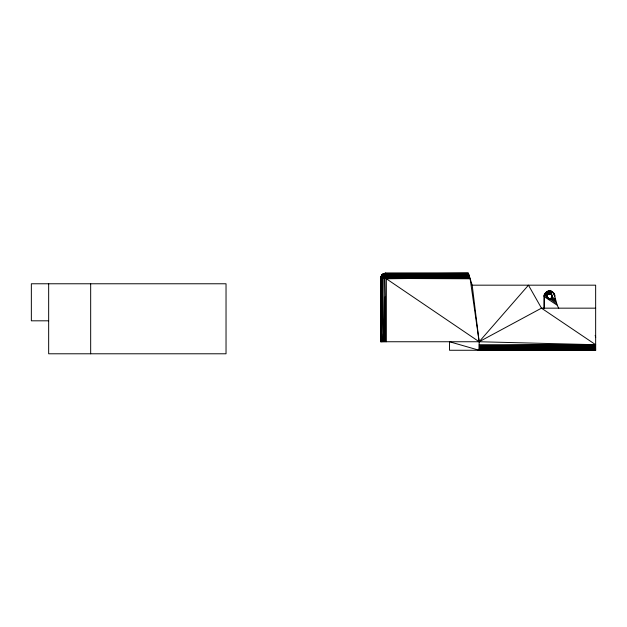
<?xml version="1.0" encoding="UTF-8"?>
<svg xmlns="http://www.w3.org/2000/svg" width="627" height="627" viewBox="0 0 627 627"><rect width="100%" height="100%" fill="white"/><g stroke="black" fill="none" stroke-linecap="round" stroke-linejoin="round"><path stroke-width="0.94" d="M383.646 274.023L382.258 274.681L381.6 275.755L381.616 278.302L383.434 278.482L386.005 275.324L384.531 275.747L382.415 278.38L381.796 278.317L382.258 274.681L385.793 273.215L468.393 273.215L472.186 285.175L479.153 341.746L479.153 350.266L595.65 350.179L479.153 350.179L595.65 349.937L479.153 349.937L595.65 348.965L479.153 348.283L595.65 346.613L479.153 346.613L595.65 345.681L479.153 345.681L595.65 344.709L541.477 308.163L528.451 285.175L479.153 341.746L380.793 341.746L380.793 278.216C380.793 275.614 383.097 273.035 385.809 273.364L386.224 277.502L385.237 278.662L385.009 276.546L383.646 274.023L385.793 273.215L383.458 273.952L381.6 275.755L380.793 278.216L381.537 341.746M380.824 307.904L380.902 278.231C380.456 275.135 383.277 273.795 385.903 274.312L468.596 273.858L385.856 273.803L383.661 274.399L381.185 278.255L381.13 341.746L381.122 339.881M380.902 306.948L380.793 341.746M382.776 341.746L382.736 276.068L383.348 273.866M544.048 308.194L544.048 296.555C543.962 293.248 547.269 290.426 550.522 291.085L550.514 293.867C552.975 294.729 552.52 298.703 549.84 298.875C547.152 298.985 546.509 295.395 544.565 294.204C555.036 282.746 554.887 303.194 558.782 308.178M381.153 310.49L381.114 319.276L380.965 276.922L382.392 277.205L383.434 278.482M544.275 308.225L544.385 294.651L546.031 292.3M380.879 341.746L381.044 330.241M548.946 293.812C553.476 291.978 551.494 302.026 552.073 295.489C551.125 292.135 546.736 295.975 547.253 291.516L545.678 292.629C545.372 296.336 550.804 302.684 552.175 295.944C547.481 288.012 554.668 291.5 554.903 296.297L553.923 293.271L550.522 291.085M468.393 273.215L385.605 273.356L382.744 274.446L383.097 276.154L381.796 278.317L380.793 278.216L381.459 275.715L383.293 273.889L384.962 273.309L468.447 273.38L384.335 273.623L383.661 274.399L383.497 276.248L384.006 278.537L384.453 341.746M381.185 278.255L381.451 276.593L382.736 276.068L469.302 276.068L386.161 276.883L384.923 278.631L385.291 296.54L383.567 341.746L382.196 278.357L381.459 275.715L380.902 278.231L382.399 275.982L385.911 274.407L385.864 273.881L384.249 273.584L382.258 274.681M549.37 293.71L548.163 291.187L547.708 291.336L549.111 291.022L549.37 293.71L547.732 294.502L547.034 296.642L548.272 298.523L550.514 298.726C547.183 298.695 550.224 299.267 551.478 298.084L550.937 298.523L555.671 301.665L551.768 297.723M382.031 276.311L382.345 274.712L383.293 273.881L383.661 274.399M551.831 291.508L551.211 294.314M547.136 296.947L547.442 297.723L547.034 295.944L545.051 293.365L544.048 296.555L556.941 305.059M381.765 277.095L384.531 275.747L383.136 275.378L381.765 276.241L380.981 278.239L380.965 276.922L381.467 277.455L384.406 277.518L386.161 276.883L469.568 276.922L386.256 277.816L384.923 278.631L384.343 276.421L384.837 273.842C387.486 272.267 382.823 274.595 381.388 276.139L381.31 278.27M384.265 274.963L385.08 273.646L468.447 273.38M544.134 295.583L544.385 294.651M547.058 296.297L547.253 291.516M554.48 299.98L555.005 298.115M547.136 295.638L548.272 294.071L548.163 291.187L546.83 291.751M382.125 275.48L469.059 275.3L386.067 275.998L384.006 278.537L384.923 278.631M382.744 274.446L383.818 274.454L384.249 273.584M549.111 291.022L550.514 293.867L548.696 293.867L547.732 294.502L547.034 296.642L547.442 294.862L548.272 294.071M550.937 298.523L551.979 297.214M382.736 276.068L381.616 278.302L381.373 319.911L382.196 278.357L383.497 276.248L385.903 274.312L468.847 274.634L385.989 275.198L382.901 278.427L470.156 278.772L479.153 341.746L595.65 344.709L479.153 344.709M381.6 275.755L382.345 274.712M551.109 298.374L552.073 297.096M380.965 277.369L382.399 275.982L383.097 276.154L384.304 278.568L386.13 276.578L382.392 277.205L382.415 278.38M383.677 275.151L385.856 273.803M550.984 298.436L551.478 298.084M548.092 294.22L549.84 293.71L551.768 294.862M383.458 273.952L384.508 273.388M381.796 278.317L386.224 277.502M382.399 275.982L381.388 276.139L382.047 275.026L382.846 274.885M383.818 274.454L385.864 273.881M384.445 273.411L384.962 273.309M548.633 291.085L550.968 291.187M382.015 275.449L383.136 275.378M479.153 348.965L595.65 348.283M472.186 285.175L595.65 285.175L595.65 350.266L449.52 350.266L449.52 341.746L479.153 350.266M595.65 308.163L541.477 308.163L479.153 341.746L386.35 278.772L386.161 276.883M48.663 320.812L31.35 320.812L31.35 283.772L226.033 283.772L226.033 353.785L48.663 353.785L48.663 283.772M479.153 347.491L595.65 347.491M479.153 349.521L595.65 349.521M479.153 350.179L595.65 350.266M385.08 273.646L400.622 273.685M384.406 277.518L469.858 277.824L386.35 278.772L386.35 341.746L385.291 296.54L385.378 341.746M548.696 298.726L549.84 298.875L556.235 303.39M384.343 276.421L385.237 276.585M384.947 274.195L385.911 274.407M549.84 293.71L550.937 294.071M549.37 298.875L547.732 298.084M544.236 295.113L547.23 297.214M547.543 297.794L548.272 298.523L547.136 297.096L547.442 294.862L546.415 292.002M552.175 296.642L555.256 299.902M382.807 275.277L383.497 276.248M554.566 294.494L554.738 295.152M381.647 333.729L382.094 341.746M90.672 283.772L90.672 353.785M595.65 337.302L595.289 335.406L595.65 337.302"/></g></svg>
